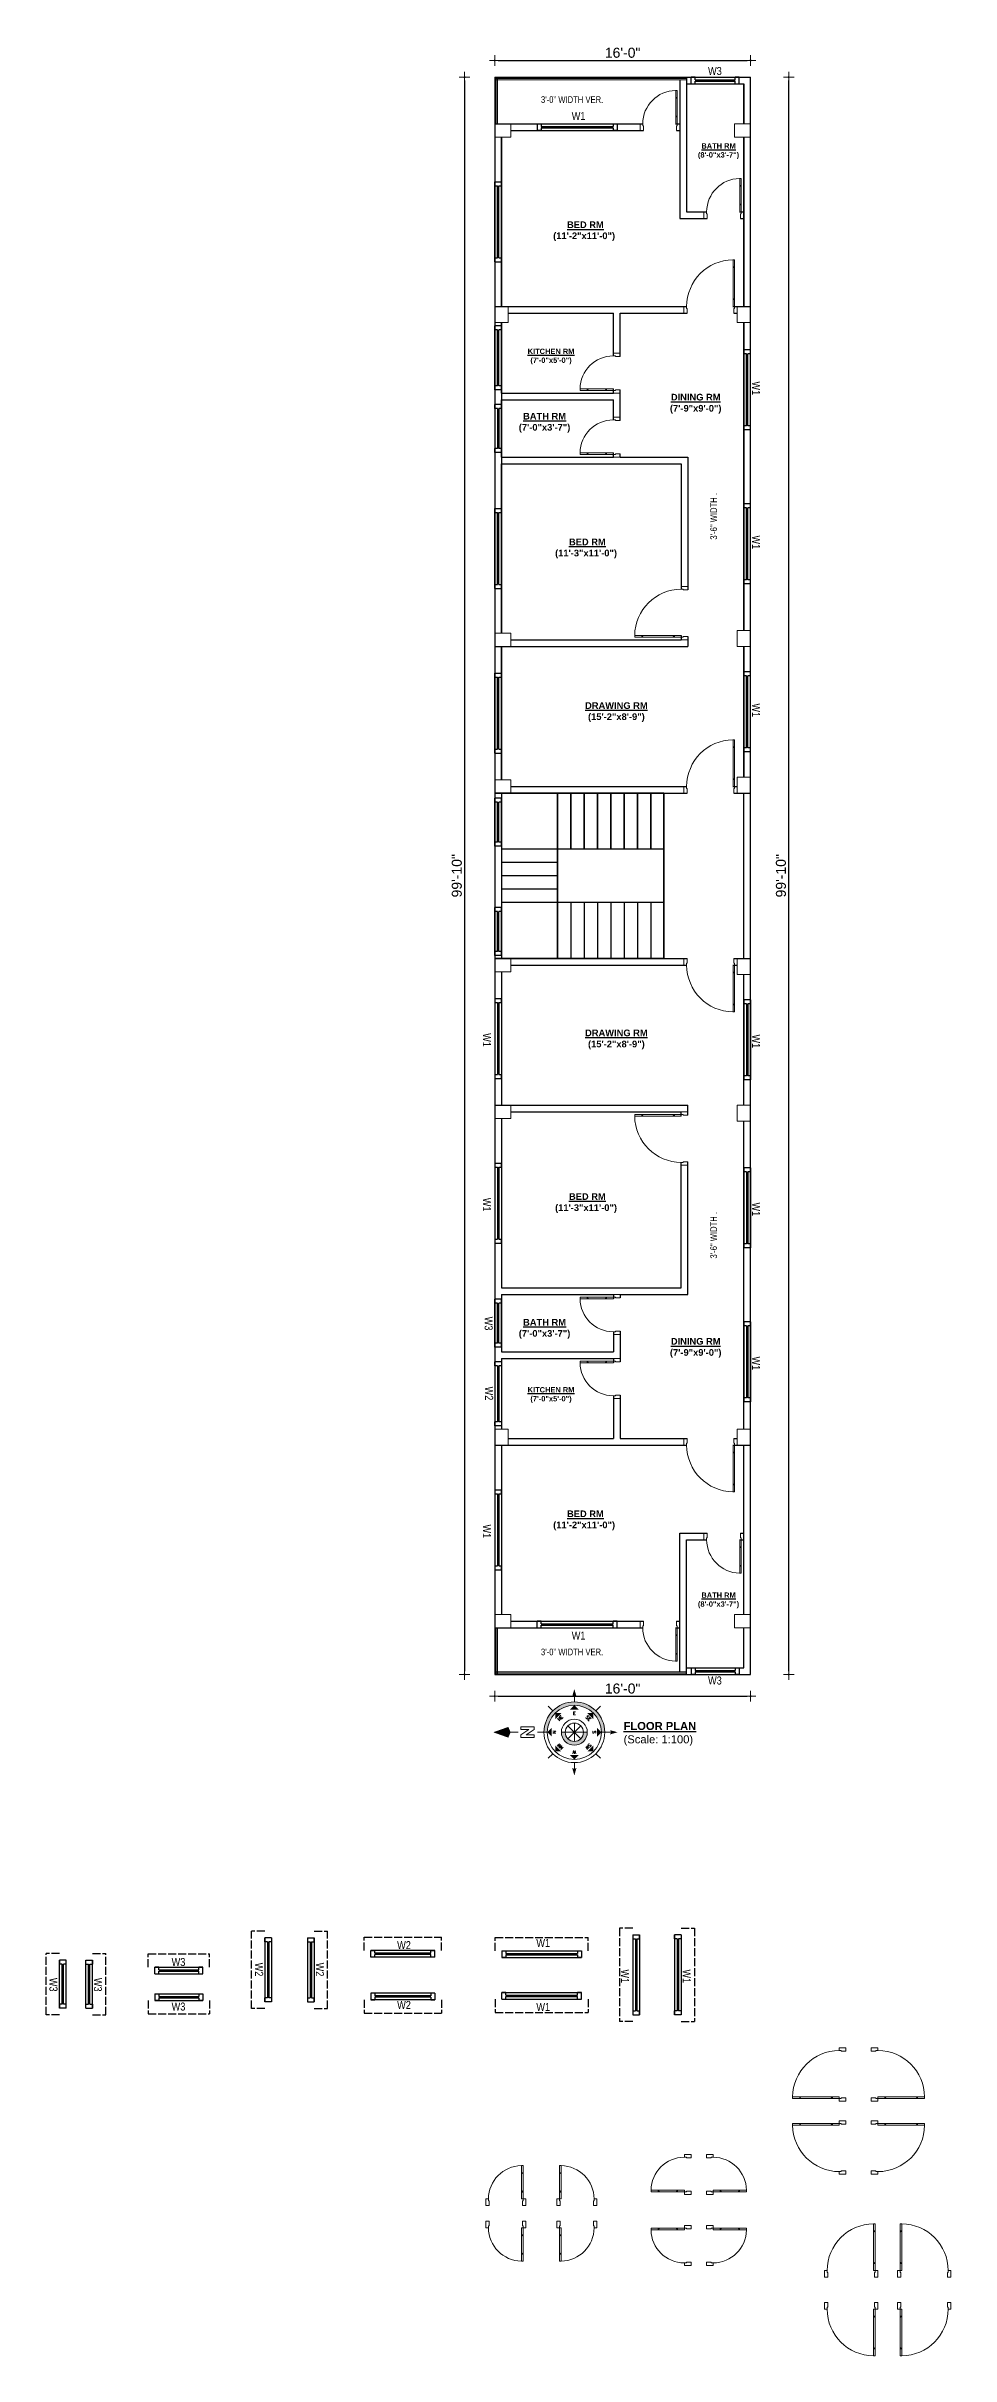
# Model space of a CAD drawing. Header units: inches. Extents: x -4010 to 92088, y -38563 to -1318.
# Drawn here: x 56235 to 56914, y -37501 to -35769 of the extents above; entities that cross this region are included whole.
import ezdxf
from ezdxf.enums import TextEntityAlignment as Align

# ---------------------------------------------------------------- set-up
doc = ezdxf.new("R2010")
doc.units = ezdxf.units.IN
doc.header["$MEASUREMENT"] = 0
doc.header["$PDMODE"] = 99
doc.linetypes.add('ACAD_ISO02W100', pattern=[15, 12, -3])
for name, color, linetype, lineweight in [('1-FOUNDATION DIM', 31, 'Continuous', 5), ('Colour 09', 210, 'Continuous', 9), ('DIM', 7, 'Continuous', 15), ('door', 132, 'Continuous', 15), ('VER', 2, 'Continuous', 20)]:
    doc.layers.add(name, color=color, linetype=linetype, lineweight=lineweight)
for name, color, linetype in [('Brick wall', 3, 'Continuous'), ('Rod', 1, 'Continuous'), ('SUN LIGHT', 8, 'ACAD_ISO02W100'), ('TEX', 7, 'Continuous'), ('wall', 3, 'Continuous'), ('WINDOOR', 7, 'Continuous')]:
    doc.layers.add(name, color=color, linetype=linetype)
doc.styles.add('ARIAL', font='arial.ttf')
doc.styles.add('ROMANS', font='romans')
doc.styles.get("Standard").update_dxf_attribs({"font": 'ARIALN.TTF'})
doc.dimstyles.new('3-8', dxfattribs={"dimscale": 1.25, "dimtxt": 6, "dimasz": 2, "dimexe": 0.18, "dimexo": 6, "dimgap": 0, "dimtad": 0, "dimdec": 0, "dimzin": 3, "dimdsep": 46, "dimlunit": 3, "dimtxsty": 'ARIAL', "dimblk": 'DD', "dimcen": 1, "dimse1": 1, "dimse2": 1, "dimclrd": 256, "dimclrt": 256, "dimadec": 0, "dimazin": 0, "dimtfac": 0.5, "dimtdec": 0, "dimtmove": 2, "dimatfit": 0, "dimfxl": 0.18, "dimtvp": 0.75, "dimfrac": 1, "dimtolj": 1, "dimtzin": 0, "dimarcsym": 0})

# ---------------------------------------------------------------- blocks, each defined once
blk = doc.blocks.new('A$C300834E3')
at = {"layer": 'Colour 09'}
for p, q in [((0, 10), (12, 10)), ((0, 0), (0, 10)), ((12, 10), (12, 0)), ((12, 0), (0, 0))]:
    blk.add_line(p, q, dxfattribs=at)
blk = doc.blocks.new('W-1')
at = {"layer": 'WINDOOR'}
for p, q in [((-60, 0), (-60, -5)), ((-60, 0), (-57, 0)), ((-60, 0), (0, 0)), ((-57, 0), (-57, -2)), ((-3, 0), (-3, -2)), ((0, 0), (0, -5)), ((-57, -5), (-60, -5)), ((-60, -5), (0, -5)), ((-57, -2), (-3, -2)), ((-57, -3), (-57, -5)), ((-57, -3), (-3, -3)), ((-56, -2), (-56, -3)), ((-4, -2), (-4, -3)), ((-3, -3), (-3, -5)), ((0, -5), (-3, -5))]:
    blk.add_line(p, q, dxfattribs=at)
blk = doc.blocks.new("Windoo 4'")
at = {"layer": 'WINDOOR'}
for p, q in [((24, 5), (-24, 5)), ((-24, 5), (-24, 0)), ((24, 0), (-24, 0)), ((-24, 0), (-21, 0)), ((-21, 5), (-21, 3)), ((21, 3), (-21, 3)), ((21, 2), (-21, 2)), ((-21, 2), (-21, 0)), ((-20, 3), (-20, 2)), ((20, 3), (20, 2)), ((24, 5), (21, 5)), ((21, 5), (21, 3)), ((21, 2), (21, 0)), ((21, 0), (24, 0)), ((24, 5), (24, 0))]:
    blk.add_line(p, q, dxfattribs=at)
blk = doc.blocks.new('W-3FT')
at = {"layer": 'WINDOOR'}
for p, q in [((-36, 0), (-36, -5)), ((-36, 0), (-33, 0)), ((-36, 0), (0, 0)), ((-33, 0), (-33, -2)), ((-3, 0), (-3, -2)), ((0, 0), (0, -5)), ((-33, -5), (-36, -5)), ((-36, -5), (0, -5)), ((-33, -2), (-3, -2)), ((-33, -3), (-33, -5)), ((-33, -3), (-3, -3)), ((-32, -2), (-32, -3)), ((-4, -2), (-4, -3)), ((-3, -3), (-3, -5)), ((0, -5), (-3, -5))]:
    blk.add_line(p, q, dxfattribs=at)
blk = doc.blocks.new('D40')
at = {"layer": 'door'}
for p, q in [((2, 5), (2, 40)), ((3.2, 40), (2, 40)), ((2.4, 34), (2.4, 34.7)), ((2.9, 34.7), (2.4, 34.7)), ((2.9, 34), (2.9, 34.7)), ((3.2, 5), (3.2, 40)), ((2.4, 34), (2, 34)), ((3.2, 34), (2.9, 34)), ((0, 0), (0, 5)), ((0, 5), (2, 5)), ((2.5, 0), (0, 0)), ((2, 11), (2.4, 11)), ((2, 5), (2, 3.5)), ((2, 5), (3.2, 5)), ((2, 3.5), (2.5, 3.5)), ((2.4, 10.2), (2.4, 11)), ((2.4, 10.2), (2.9, 10.2)), ((2.5, 3.5), (2.5, 0)), ((2.9, 10.2), (2.9, 11)), ((2.9, 11), (3.2, 11)), ((38, 3.5), (37.5, 3.5)), ((37.5, 3.5), (37.5, 0)), ((37.5, 0), (40, 0)), ((40, 5), (38, 5)), ((38, 5), (38, 3.5)), ((40, 0), (40, 5))]:
    blk.add_line(p, q, dxfattribs=at)
blk.add_arc((2.9, 4.9), 35.1, 0.2318, 89.393, dxfattribs=at)
blk = doc.blocks.new('D30')
at = {"layer": 'door'}
for p, q in [((2, 5), (2, 30)), ((3.2, 30), (2, 30)), ((2.4, 24), (2, 24)), ((2.4, 24), (2.4, 24.7)), ((2.9, 24.7), (2.4, 24.7)), ((2.9, 24), (2.9, 24.7)), ((3.2, 24), (2.9, 24)), ((3.2, 5), (3.2, 30)), ((0, 0), (0, 5)), ((0, 5), (2, 5)), ((2.5, 0), (0, 0)), ((2, 11), (2.4, 11)), ((2, 5), (2, 3.5)), ((2, 5), (3.2, 5)), ((2, 3.5), (2.5, 3.5)), ((2.4, 10.2), (2.4, 11)), ((2.4, 10.2), (2.9, 10.2)), ((2.5, 3.5), (2.5, 0)), ((2.9, 10.2), (2.9, 11)), ((2.9, 11), (3.2, 11)), ((28, 3.5), (27.5, 3.5)), ((27.5, 3.5), (27.5, 0)), ((27.5, 0), (30, 0)), ((30, 5), (28, 5)), ((28, 5), (28, 3.5)), ((30, 0), (30, 5))]:
    blk.add_line(p, q, dxfattribs=at)
blk.add_arc((2.9, 4.9), 25.1, 0.3204, 89.1727, dxfattribs=at)
blk = doc.blocks.new('DD')
for p, q in [((-1.6, 0), (1.6, 0)), ((0, 1.6), (0, -1.6))]:
    blk.add_line(p, q)
at = {"const_width": 0.3}
blk.add_lwpolyline([(-0.15, 0, 1), (0.15, 0, 1)], format="xyb", close=True, dxfattribs=at)
blk = doc.blocks.new('*D1208')
at = {"layer": 'Defpoints', "color": 0}
for p in [(56763.7, -35779.7), (56571.7, -35792.3), (56763.7, -35792.3)]:
    blk.add_point(p, dxfattribs=at)
at = {"layer": 'VER', "lineweight": -2}
blk.add_line((56574.2, -35779.7), (56761.2, -35779.7), dxfattribs=at)
at = {"layer": 'VER', "lineweight": -2, "xscale": 2.5, "yscale": 2.5, "zscale": 2.5, "rotation": 180}
blk.add_blockref('DD', (56571.7, -35779.7), dxfattribs=at)
at = {"layer": 'VER', "lineweight": -2, "xscale": 2.5, "yscale": 2.5, "zscale": 2.5}
blk.add_blockref('DD', (56763.7, -35779.7), dxfattribs=at)
at = {"layer": 'VER', "insert": (56667.7, -35774), "char_height": 7.5, "attachment_point": 5, "style": 'ARIAL'}
blk.add_mtext('\\A1;16\'-0"', dxfattribs=at)
blk = doc.blocks.new('*D1209')
at = {"layer": 'Defpoints', "color": 0}
for p in [(56571.7, -35792.3), (56549.1, -36990.2), (56571.7, -36990.2)]:
    blk.add_point(p, dxfattribs=at)
at = {"layer": 'VER', "lineweight": -2}
blk.add_line((56549.1, -35794.8), (56549.1, -36987.7), dxfattribs=at)
at = {"layer": 'VER', "lineweight": -2, "xscale": 2.5, "yscale": 2.5, "zscale": 2.5}
for p, rotation in [((56549.1, -35792.3), 90), ((56549.1, -36990.2), 270)]:
    blk.add_blockref('DD', p, dxfattribs=dict(at, rotation=rotation))
at = {"layer": 'VER', "insert": (56543.3, -36391.2), "char_height": 7.5, "attachment_point": 5, "rotation": 90, "style": 'ARIAL'}
blk.add_mtext('\\A1;99\'-10"', dxfattribs=at)
blk = doc.blocks.new('*D1210')
at = {"layer": 'Defpoints', "color": 0}
for p in [(56571.7, -36990.2), (56763.7, -36990.2), (56763.7, -37006.5)]:
    blk.add_point(p, dxfattribs=at)
at = {"layer": 'VER', "lineweight": -2}
blk.add_line((56574.2, -37006.5), (56761.2, -37006.5), dxfattribs=at)
at = {"layer": 'VER', "lineweight": -2, "xscale": 2.5, "yscale": 2.5, "zscale": 2.5, "rotation": 180}
blk.add_blockref('DD', (56571.7, -37006.5), dxfattribs=at)
at = {"layer": 'VER', "lineweight": -2, "xscale": 2.5, "yscale": 2.5, "zscale": 2.5}
blk.add_blockref('DD', (56763.7, -37006.5), dxfattribs=at)
at = {"layer": 'VER', "insert": (56667.7, -37000.8), "char_height": 7.5, "attachment_point": 5, "style": 'ARIAL'}
blk.add_mtext('\\A1;16\'-0"', dxfattribs=at)
blk = doc.blocks.new('*D1211')
at = {"layer": 'Defpoints', "color": 0}
for p in [(56763.7, -35792.3), (56792.3, -35792.3), (56762.2, -36990.2)]:
    blk.add_point(p, dxfattribs=at)
at = {"layer": 'VER', "lineweight": -2}
blk.add_line((56792.3, -36987.7), (56792.3, -35794.8), dxfattribs=at)
at = {"layer": 'VER', "lineweight": -2, "xscale": 2.5, "yscale": 2.5, "zscale": 2.5}
for p, rotation in [((56792.3, -35792.3), 90), ((56792.3, -36990.2), 270)]:
    blk.add_blockref('DD', p, dxfattribs=dict(at, rotation=rotation))
at = {"layer": 'VER', "insert": (56786.5, -36391.2), "char_height": 7.5, "attachment_point": 5, "rotation": 90, "style": 'ARIAL'}
blk.add_mtext('\\A1;99\'-10"', dxfattribs=at)
blk = doc.blocks.new('Anno_North_J_Metric')
at = {"linetype": 'ByBlock', "lineweight": -2}
h = blk.add_hatch(color=0, dxfattribs=at)
h.paths.add_polyline_path([(-4.17, 0), (-4.68, 0, 1), (4.68, 0), (4.17, 0, -1)])
h.paths.add_polyline_path([(1.41, 0), (2, 0, 1), (-2, 0), (-1.41, 0, -1)])
at = {"color": 0, "linetype": 'ByBlock', "lineweight": -2}
for p, q in [((-3.31, 3.31), (-4.01, 4.01)), ((0, 4.68), (0, 5.67)), ((3.31, 3.31), (4.01, 4.01)), ((-4.68, 0), (-5.67, 0)), ((-4.68, 0), (-4.17, 0)), ((-1.41, 0), (-2, 0)), ((-1.41, 0), (1.41, 0)), ((1.41, 0), (-1.41, 0)), ((-1, 1), (1, -1)), ((-1, -1), (1, 1)), ((1, -1), (-1, 1)), ((1, 1), (-1, -1)), ((0, 1.41), (0, -1.41)), ((0, -1.41), (0, 1.41)), ((1.41, 0), (2, 0)), ((4.68, 0), (4.17, 0)), ((4.68, 0), (5.67, 0)), ((6.17, 0.4), (6.17, 0.82)), ((6.17, 0.82), (8.27, 0.82)), ((7.43, 0.4), (6.17, 0.4)), ((6.17, -0.44), (7.43, 0.4)), ((8.27, 0.4), (7.01, -0.44)), ((8.27, 0.82), (8.27, 0.4)), ((8.67, 0), (9.83, 0)), ((-3.31, -3.31), (-4.01, -4.01)), ((3.31, -3.31), (4.01, -4.01)), ((6.17, -0.86), (6.17, -0.44)), ((8.27, -0.86), (6.17, -0.86)), ((7.01, -0.44), (8.27, -0.44)), ((8.27, -0.44), (8.27, -0.86)), ((0, -4.68), (0, -5.67))]:
    blk.add_line(p, q, dxfattribs=at)
for radius in [4.68, 4.17, 2, 1.41]:
    blk.add_circle((0, 0), radius, dxfattribs=at)
for points in [[(0, 4.17), (0.67, 3.5), (-0.67, 3.5)], [(-0.33, 5.5), (0, 5.67), (0, 6.67)], [(0, 6.67), (0.33, 5.5), (0, 5.67)], [(-6.67, 0), (-5.5, 0.33), (-5.67, 0)], [(-5.5, -0.33), (-5.67, 0), (-6.67, 0)], [(-4.17, 0), (-3.5, 0.67), (-3.5, -0.67)], [(-2.95, 2.95), (-2, 2.95), (-2.95, 2)], [(2.95, 2.95), (2.95, 2), (2, 2.95)], [(4.17, 0), (3.5, -0.67), (3.5, 0.67)], [(12.5, 0), (10.17, 0.83), (9.83, 0)], [(9.83, 0), (10.17, -0.83), (12.5, 0)], [(-2.95, -2.95), (-2.95, -2), (-2, -2.95)], [(0, -4.17), (-0.67, -3.5), (0.67, -3.5)], [(2.95, -2.95), (2, -2.95), (2.95, -2)], [(0, -6.67), (-0.33, -5.5), (0, -5.67)], [(0.33, -5.5), (0, -5.67), (0, -6.67)]]:
    blk.add_solid(points, dxfattribs=at)
at = {"color": 0, "linetype": 'ByBlock', "lineweight": -2, "style": 'ROMANS'}
for s, rotation, p in [('S', 270, (-3.33, 0)), ('SW', 45, (-2, 2)), ('NW', 315, (2, 2)), ('N', 270, (2.83, 0)), ('SE', 135, (-2, -2)), ('E', 180, (0, -2.67)), ('NE', 225, (2, -2))]:
    blk.add_text(s, height=0.5, rotation=rotation, dxfattribs=at).set_placement(p, align=Align.CENTER)
blk.add_text('W', height=0.5, dxfattribs=at).set_placement((0, 2.83), align=Align.CENTER)

msp = doc.modelspace()

# ---------------------------------------------------------------- linework, layer by layer
at = {"layer": 'Rod'}
for p, q in [((56618.745, -36329.235), (56618.745, -36453.235)), ((56618.745, -36453.235), (56618.745, -36329.235)), ((56628.745, -36329.235), (56628.745, -36371.235)), ((56628.745, -36371.235), (56628.745, -36329.235)), ((56638.745, -36329.235), (56638.745, -36371.235)), ((56638.745, -36371.235), (56638.745, -36329.235)), ((56648.745, -36329.235), (56648.745, -36371.235)), ((56648.745, -36371.235), (56648.745, -36329.235)), ((56658.745, -36329.235), (56658.745, -36371.235)), ((56658.745, -36371.235), (56658.745, -36329.235)), ((56668.745, -36329.235), (56668.745, -36371.235)), ((56668.745, -36371.235), (56668.745, -36329.235)), ((56678.745, -36329.235), (56678.745, -36371.235)), ((56678.745, -36371.235), (56678.745, -36329.235)), ((56688.745, -36329.235), (56688.745, -36371.235)), ((56688.745, -36371.235), (56688.745, -36329.235)), ((56698.745, -36329.235), (56698.745, -36453.235)), ((56698.745, -36453.235), (56698.745, -36329.235)), ((56698.745, -36371.235), (56576.745, -36371.235)), ((56618.745, -36381.235), (56576.745, -36381.235)), ((56618.745, -36391.235), (56576.745, -36391.235)), ((56618.745, -36401.235), (56576.745, -36401.235)), ((56698.745, -36411.235), (56576.745, -36411.235)), ((56628.745, -36411.235), (56628.745, -36453.235)), ((56638.745, -36411.235), (56638.745, -36453.235)), ((56648.745, -36411.235), (56648.745, -36453.235)), ((56658.745, -36411.235), (56658.745, -36453.235)), ((56668.745, -36411.235), (56668.745, -36453.235)), ((56678.745, -36411.235), (56678.745, -36453.235)), ((56688.745, -36411.235), (56688.745, -36453.235))]:
    msp.add_line(p, q, dxfattribs=at)
at = {"layer": 'SUN LIGHT', "linetype": 'ACAD_ISO02W100', "ltscale": 0.5}
for p, q in [((56389.205, -37240.74), (56389.205, -37182.74)), ((56399.205, -37182.74), (56389.205, -37182.74)), ((56436.232, -37182.74), (56446.232, -37182.74)), ((56446.232, -37240.74), (56446.232, -37182.74)), ((56473.859, -37197.182), (56473.859, -37187.182)), ((56473.859, -37187.182), (56531.859, -37187.182)), ((56531.859, -37197.182), (56531.859, -37187.182)), ((56571.956, -37197.481), (56571.956, -37187.481)), ((56571.956, -37187.481), (56641.956, -37187.481)), ((56641.956, -37197.481), (56641.956, -37187.481)), ((56675.412, -37180.395), (56665.412, -37180.395)), ((56665.412, -37180.395), (56665.412, -37250.395)), ((56711.706, -37180.395), (56721.706, -37180.395)), ((56721.706, -37180.395), (56721.706, -37250.395)), ((56245.173, -37199.564), (56235.173, -37199.564)), ((56235.173, -37245.564), (56235.173, -37199.564)), ((56270.054, -37199.564), (56280.054, -37199.564)), ((56280.054, -37245.564), (56280.054, -37199.564)), ((56311.753, -37209.847), (56311.753, -37199.847)), ((56311.753, -37199.847), (56357.753, -37199.847)), ((56357.753, -37209.847), (56357.753, -37199.847)), ((56311.753, -37234.728), (56311.753, -37244.728)), ((56357.753, -37234.728), (56357.753, -37244.728)), ((56399.205, -37240.74), (56389.205, -37240.74)), ((56436.232, -37240.74), (56446.232, -37240.74)), ((56473.859, -37234.209), (56473.859, -37244.209)), ((56531.859, -37234.209), (56531.859, -37244.209)), ((56571.956, -37233.774), (56571.956, -37243.774)), ((56641.956, -37233.774), (56641.956, -37243.774)), ((56245.173, -37245.564), (56235.173, -37245.564)), ((56270.054, -37245.564), (56280.054, -37245.564)), ((56311.753, -37244.728), (56357.753, -37244.728)), ((56473.859, -37244.209), (56531.859, -37244.209)), ((56571.956, -37243.774), (56641.956, -37243.774)), ((56675.412, -37250.395), (56665.412, -37250.395)), ((56711.706, -37250.395), (56721.706, -37250.395))]:
    msp.add_line(p, q, dxfattribs=at)
at = {"layer": 'VER'}
for p, q in [((56571.745, -35827.264), (56571.745, -35792.264)), ((56571.745, -35792.264), (56715.745, -35792.264)), ((56571.745, -35827.264), (56571.745, -35792.264)), ((56571.745, -35793.264), (56715.745, -35793.264)), ((56571.745, -35794.264), (56715.745, -35794.264)), ((56572.745, -35827.264), (56572.745, -35792.264)), ((56573.745, -35827.264), (56573.745, -35792.264)), ((56571.745, -36955.207), (56571.745, -36990.207)), ((56572.745, -36955.207), (56572.745, -36990.207)), ((56573.745, -36955.207), (56573.745, -36990.207)), ((56571.745, -36988.207), (56715.745, -36988.207)), ((56571.745, -36989.207), (56715.745, -36989.207)), ((56571.745, -36990.207), (56715.745, -36990.207))]:
    msp.add_line(p, q, dxfattribs=at)
at = {"layer": 'wall'}
for p, q in [((56571.745, -35792.264), (56571.745, -36990.207)), ((56571.745, -35792.264), (56763.745, -35792.264)), ((56571.745, -35792.264), (56763.745, -35792.264)), ((56710.745, -35794.264), (56710.745, -35898.264)), ((56715.745, -35792.264), (56715.745, -35893.264)), ((56715.745, -35797.264), (56758.745, -35797.264)), ((56758.745, -35797.264), (56758.745, -35827.264)), ((56758.745, -35827.264), (56758.745, -35797.264)), ((56763.745, -36990.207), (56763.745, -35792.264)), ((56571.745, -35827.264), (56682.745, -35827.264)), ((56576.745, -35964.264), (56576.745, -35837.264)), ((56576.745, -35837.264), (56576.745, -35964.264)), ((56583.745, -35832.264), (56683.245, -35832.264)), ((56707.495, -35827.264), (56710.745, -35827.264)), ((56707.495, -35827.264), (56710.745, -35827.264)), ((56708.245, -35832.264), (56710.745, -35832.264)), ((56758.745, -35837.264), (56758.745, -35964.264)), ((56758.745, -35964.264), (56758.745, -35837.264)), ((56710.745, -35898.264), (56731.245, -35898.264)), ((56715.745, -35893.264), (56730.745, -35893.264)), ((56755.495, -35893.264), (56758.745, -35893.264)), ((56756.245, -35898.264), (56758.745, -35898.264)), ((56571.745, -35964.264), (56715.745, -35964.264)), ((56576.745, -36029.264), (56576.745, -35976.264)), ((56576.745, -35976.264), (56576.745, -36209.264)), ((56581.745, -35969.264), (56660.745, -35969.264)), ((56660.745, -36001.264), (56660.745, -35969.264)), ((56665.745, -36001.764), (56665.745, -35969.264)), ((56665.745, -35969.264), (56716.245, -35969.264)), ((56750.495, -35964.264), (56763.745, -35964.264)), ((56751.245, -35969.264), (56753.745, -35969.264)), ((56758.745, -35976.264), (56758.745, -36077.264)), ((56758.745, -36207.264), (56758.745, -35976.264)), ((56660.745, -36029.264), (56660.745, -36026.014)), ((56665.745, -36049.764), (56665.745, -36026.764)), ((56576.745, -36029.264), (56660.745, -36029.264)), ((56576.745, -36077.264), (56576.745, -36034.264)), ((56576.745, -36034.264), (56660.745, -36034.264)), ((56660.745, -36049.264), (56660.745, -36034.264)), ((56576.745, -36077.264), (56660.745, -36077.264)), ((56660.745, -36077.264), (56660.745, -36074.014)), ((56665.745, -36077.264), (56665.745, -36074.764)), ((56665.745, -36077.264), (56716.745, -36077.264)), ((56716.745, -36077.264), (56716.745, -36176.764)), ((56758.745, -36077.264), (56758.745, -36207.264)), ((56576.745, -36209.264), (56576.745, -36082.264)), ((56576.745, -36082.264), (56711.745, -36082.264)), ((56711.745, -36082.264), (56711.745, -36176.264)), ((56571.745, -36219.264), (56716.745, -36219.264)), ((56576.745, -36319.235), (56576.745, -36219.264)), ((56576.745, -36219.264), (56576.745, -36319.235)), ((56583.745, -36214.264), (56711.745, -36214.264)), ((56711.745, -36211.014), (56711.745, -36214.264)), ((56716.745, -36211.764), (56716.745, -36219.264)), ((56758.745, -36317.235), (56758.745, -36219.264)), ((56758.745, -36219.264), (56758.745, -36317.235)), ((56698.745, -36329.235), (56571.745, -36329.235)), ((56571.745, -36329.235), (56716.245, -36329.235)), ((56618.745, -36329.235), (56576.745, -36329.235)), ((56576.745, -36329.235), (56716.245, -36329.235)), ((56576.745, -36329.235), (56576.745, -36453.235)), ((56583.745, -36324.235), (56715.745, -36324.235)), ((56583.745, -36324.235), (56715.745, -36324.235)), ((56750.495, -36324.235), (56753.745, -36324.235)), ((56750.495, -36324.235), (56753.745, -36324.235)), ((56751.245, -36329.235), (56763.745, -36329.235)), ((56751.245, -36329.235), (56758.745, -36329.235)), ((56758.745, -36453.235), (56758.745, -36329.235)), ((56698.745, -36453.235), (56571.745, -36453.235)), ((56571.745, -36453.235), (56716.245, -36453.235)), ((56583.745, -36458.235), (56715.745, -36458.235)), ((56750.495, -36458.235), (56753.745, -36458.235)), ((56751.245, -36453.235), (56763.745, -36453.235)), ((56576.745, -36463.235), (56576.745, -36563.207)), ((56758.745, -36563.207), (56758.745, -36465.235)), ((56571.745, -36563.207), (56716.745, -36563.207)), ((56716.745, -36570.707), (56716.745, -36563.207)), ((56576.745, -36573.207), (56576.745, -36700.207)), ((56583.745, -36568.207), (56711.745, -36568.207)), ((56711.745, -36571.457), (56711.745, -36568.207)), ((56758.745, -36705.207), (56758.745, -36575.207)), ((56711.745, -36700.207), (56711.745, -36606.207)), ((56716.745, -36705.207), (56716.745, -36605.707)), ((56576.745, -36700.207), (56711.745, -36700.207)), ((56576.745, -36705.207), (56660.745, -36705.207)), ((56576.745, -36705.207), (56576.745, -36748.207)), ((56660.745, -36705.207), (56660.745, -36708.457)), ((56665.745, -36705.207), (56665.745, -36707.707)), ((56665.745, -36705.207), (56716.745, -36705.207)), ((56758.745, -36806.207), (56758.745, -36705.207)), ((56660.745, -36733.207), (56660.745, -36748.207)), ((56665.745, -36732.707), (56665.745, -36755.707)), ((56576.745, -36748.207), (56660.745, -36748.207)), ((56576.745, -36753.207), (56660.745, -36753.207)), ((56576.745, -36753.207), (56576.745, -36806.207)), ((56660.745, -36753.207), (56660.745, -36756.457)), ((56660.745, -36781.207), (56660.745, -36813.207)), ((56665.745, -36780.707), (56665.745, -36813.207)), ((56571.745, -36818.207), (56715.745, -36818.207)), ((56576.745, -36818.207), (56576.745, -36945.207)), ((56581.745, -36813.207), (56660.745, -36813.207)), ((56665.745, -36813.207), (56716.245, -36813.207)), ((56750.495, -36818.207), (56763.745, -36818.207)), ((56751.245, -36813.207), (56753.745, -36813.207)), ((56758.745, -36945.207), (56758.745, -36818.207)), ((56710.745, -36884.207), (56731.245, -36884.207)), ((56710.745, -36988.207), (56710.745, -36884.207)), ((56715.745, -36889.207), (56730.745, -36889.207)), ((56715.745, -36990.207), (56715.745, -36889.207)), ((56755.495, -36889.207), (56758.745, -36889.207)), ((56756.245, -36884.207), (56758.745, -36884.207)), ((56571.745, -36955.207), (56682.745, -36955.207)), ((56583.745, -36950.207), (56683.245, -36950.207)), ((56707.495, -36955.207), (56710.745, -36955.207)), ((56707.495, -36955.207), (56710.745, -36955.207)), ((56708.245, -36950.207), (56710.745, -36950.207)), ((56758.745, -36985.207), (56758.745, -36955.207)), ((56571.745, -36990.207), (56763.745, -36990.207)), ((56571.745, -36990.207), (56763.745, -36990.207)), ((56715.745, -36985.207), (56758.745, -36985.207))]:
    msp.add_line(p, q, dxfattribs=at)

# ---------------------------------------------------------------- block references
at = {"layer": '1-FOUNDATION DIM', "xscale": -1}
for name, p in [('D30', (56710.745, -35832.264)), ('D30', (56758.745, -35898.264)), ('D40', (56753.745, -35969.264)), ('D40', (56753.745, -36329.235)), ('D30', (56594.984, -37388.581)), ('D40', (56859.154, -37442.215))]:
    msp.add_blockref(name, p, dxfattribs=at)
at = {"layer": '1-FOUNDATION DIM'}
for name, p, rotation in [('D30', (56665.745, -36029.264), 90), ('D30', (56665.745, -36077.264), 90), ('D40', (56716.745, -36214.264), 90), ('D40', (56753.745, -36453.235), 180), ('D40', (56753.745, -36813.207), 180), ('D30', (56758.745, -36884.207), 180), ('D30', (56710.745, -36950.207), 180), ('D40', (56835.259, -37310.257), 90), ('D40', (56854.269, -37325.063), 270), ('D30', (56719.005, -37380.247), 90), ('D30', (56594.984, -37400.185), 180), ('D30', (56730.608, -37403.575), 270), ('D40', (56859.154, -37461.226), 180)]:
    msp.add_blockref(name, p, dxfattribs=dict(at, rotation=rotation))
at = {"layer": '1-FOUNDATION DIM', "xscale": -1}
for name, p, rotation in [('D40', (56716.745, -36568.207), 90), ('D30', (56665.745, -36705.207), 90), ('D30', (56665.745, -36753.207), 90), ('D40', (56854.269, -37310.257), 270), ('D40', (56835.259, -37325.063), 90), ('D30', (56730.608, -37380.247), 270), ('D30', (56618.313, -37400.185), 180), ('D30', (56719.005, -37403.575), 90), ('D40', (56873.96, -37461.226), 180)]:
    msp.add_blockref(name, p, dxfattribs=dict(at, rotation=rotation))
at = {"layer": '1-FOUNDATION DIM'}
for name, p in [('D30', (56618.313, -37388.581)), ('D40', (56873.96, -37442.215))]:
    msp.add_blockref(name, p, dxfattribs=at)
at = {"layer": 'Brick wall', "xscale": -1}
for name, p, rotation in [('W-3FT', (56755.245, -35797.264), 180), ('W-3FT', (56576.745, -36333.059), 270), ('W-3FT', (56576.745, -36414.885), 270), ('W-3FT', (56576.745, -36708.707), 270), ("Windoo 4'", (56571.745, -36779.707), 270), ("Windoo 4'", (56399.205, -37211.74), 270), ('W-3FT', (56250.173, -37204.564), 270), ("Windoo 4'", (56502.859, -37197.182), 180), ('W-3FT', (56352.753, -37214.847), 180)]:
    msp.add_blockref(name, p, dxfattribs=dict(at, rotation=rotation))
at = {"layer": 'Brick wall'}
for name, p, rotation in [("Windoo 4'", (56571.745, -36002.764), 270), ('W-3FT', (56576.745, -36073.764), 270), ("Windoo 4'", (56436.232, -37211.74), 90), ('W-3FT', (56265.054, -37204.564), 90)]:
    msp.add_blockref(name, p, dxfattribs=dict(at, rotation=rotation))
for name, p in [('W-3FT', (56755.245, -36985.207)), ('W-3FT', (56352.753, -37229.728)), ("Windoo 4'", (56502.859, -37234.209))]:
    msp.add_blockref(name, p, dxfattribs=at)
at = {"layer": 'Colour 09', "xscale": -1}
for p, rotation in [((56571.745, -35827.264), 180), ((56751.745, -35827.264), 180), ((56581.745, -35964.264), 90), ((56763.745, -35964.264), 90), ((56571.745, -36209.264), 180), ((56763.745, -36207.264), 90), ((56571.745, -36319.235), 180), ((56763.745, -36317.235), 90)]:
    msp.add_blockref('A$C300834E3', p, dxfattribs=dict(at, rotation=rotation))
at = {"layer": 'Colour 09'}
for p in [(56571.745, -36463.235), (56571.745, -36573.207), (56571.745, -36955.207), (56751.745, -36955.207)]:
    msp.add_blockref('A$C300834E3', p, dxfattribs=at)
at = {"layer": 'Colour 09', "rotation": 90}
for p in [(56763.745, -36465.235), (56763.745, -36575.207), (56581.745, -36818.207), (56763.745, -36818.207)]:
    msp.add_blockref('A$C300834E3', p, dxfattribs=at)
at = {"layer": 'DIM', "ltscale": 500000, "xscale": 4.868047777723405, "yscale": 4.868047777723405, "zscale": 4.868047795855299, "rotation": 180}
msp.add_blockref('Anno_North_J_Metric', (56631.47, -37033.569), dxfattribs=at)
at = {"layer": 'WINDOOR', "ltscale": 10}
for p in [(56663.495, -35827.264), (56636.956, -37197.481)]:
    msp.add_blockref('W-1', p, dxfattribs=at)
for p, rotation in [((56571.745, -35870.764), 90), ((56571.745, -36115.764), 90), ((56571.745, -36239.249), 90), ((56763.745, -36544.221), 270), ((56763.745, -36670.207), 270), ((56763.745, -36785.707), 270), ((56711.706, -37245.395), 270)]:
    msp.add_blockref('W-1', p, dxfattribs=dict(at, rotation=rotation))
at = {"layer": 'WINDOOR', "ltscale": 10, "xscale": -1}
for p, rotation in [((56763.745, -35996.764), 270), ((56763.745, -36112.264), 270), ((56763.745, -36238.249), 270), ((56571.745, -36543.221), 90), ((56571.745, -36666.707), 90), ((56571.745, -36911.707), 90), ((56663.495, -36955.207), 180), ((56675.412, -37245.395), 90), ((56636.956, -37233.774), 180)]:
    msp.add_blockref('W-1', p, dxfattribs=dict(at, rotation=rotation))

# ---------------------------------------------------------------- texts
at = {"layer": 'TEX', "linetype": 'ByBlock'}
for s, insert, char_height, width, attachment_point in [('W3', (56731.788, -35790.736), 6, 18.77154, 7), ('3\'-0" WIDTH VER.', (56629.802, -35806.586), 5, 75.17356, 2), ('{\\fArial Narrow|b0|i0|c0|p34;W1}', (56629.505, -35818.412), 6, 18.77154, 1), ('{\\fArial Narrow|b0|i0|c0|p34;W1}', (56629.505, -36964.058), 6, 18.77154, 7), ('3\'-0" WIDTH VER.', (56629.802, -36975.885), 5, 75.17356, 8), ('W3', (56731.788, -36991.735), 6, 18.77154, 1), ('{\\fArial Narrow|b0|i0|c0|p34;W1}', (56602.967, -37188.63), 6, 18.77154, 1), ('W3', (56329.296, -37202.847), 6, 18.77154, 1), ('W2', (56498.514, -37190.208), 6, 18.77154, 1), ('W3', (56329.296, -37236.255), 6, 18.77154, 1), ('W2', (56498.514, -37235.106), 6, 18.77154, 1), ('{\\fArial Narrow|b0|i0|c0|p34;W1}', (56602.967, -37242.626), 6, 18.77154, 7)]:
    msp.add_mtext(s, dxfattribs=dict(at, insert=insert, char_height=char_height, width=width, attachment_point=attachment_point))
at = {"layer": 'TEX'}
for s, insert, char_height, width, attachment_point in [('{\\fArial|b1|i0|c0|p34;\\LBATH RM\\P\\l(8\'-0"x3\'-7")}', (56739.66, -35847.8), 4, 98.57538, 5), ('{\\fArial|b1|i0|c0|p34;\\L BED RM \\P\\l(11\'-2"x11\'-0")}', (56638.793, -35907.839), 5, 98.57538, 5), ('{\\fArial|b1|i0|c0|p34;\\LKITCHEN RM\\P\\l(7\'-0"x5\'-0")}', (56613.981, -36001.822), 4, 86.60934, 5), ('{\\fArial|b1|i0|c0|p34;\\LBATH RM\\P\\l(7\'-0"x3\'-7")}', (56609.114, -36051.457), 5, 98.57538, 5), ('{\\fArial|b1|i0|c0|p34;\\LDINING RM \\P\\l(7\'-9"x9\'-0")}', (56722.532, -36037.173), 5, 98.57538, 5), ('{\\fArial|b1|i0|c0|p34;\\L BED RM \\P\\l(11\'-3"x11\'-0")}', (56640.254, -36145.766), 5, 98.57538, 5), ('{\\fArial|b1|i0|c0|p34;\\LDRAWING RM \\P\\l(15\'-2"x8\'-9")}', (56663.018, -36268.498), 5, 98.57538, 5), ('{\\fArial|b1|i0|c0|p34;\\LDRAWING RM \\P\\l(15\'-2"x8\'-9")}', (56663.018, -36513.973), 5, 98.57538, 5), ('{\\fArial|b1|i0|c0|p34;\\L BED RM \\P\\l(11\'-3"x11\'-0")}', (56640.254, -36636.705), 5, 98.57538, 5), ('{\\fArial|b1|i0|c0|p34;\\LBATH RM\\P\\l(7\'-0"x3\'-7")}', (56609.114, -36731.014), 5, 98.57538, 5), ('{\\fArial|b1|i0|c0|p34;\\LDINING RM \\P\\l(7\'-9"x9\'-0")}', (56722.532, -36745.297), 5, 98.57538, 5), ('{\\fArial|b1|i0|c0|p34;\\LKITCHEN RM\\P\\l(7\'-0"x5\'-0")}', (56613.981, -36780.649), 4, 86.60934, 5), ('{\\fArial|b1|i0|c0|p34;\\L BED RM \\P\\l(11\'-2"x11\'-0")}', (56638.793, -36874.631), 5, 98.57538, 5), ('{\\fArial|b1|i0|c0|p34;\\LBATH RM\\P\\l(8\'-0"x3\'-7")}', (56739.66, -36934.671), 4, 98.57538, 5), ('{\\fArial Rounded MT Bold|b0|i0|c0|p34;\\LFLOOR PLAN\\P\\fArial|b0|i0|c0|p34;\\l(Scale: 1:100)}', (56668.421, -37025.843), 6, 271.47295, 1)]:
    msp.add_mtext(s, dxfattribs=dict(at, insert=insert, char_height=char_height, width=width, attachment_point=attachment_point))
at = {"layer": 'TEX', "linetype": 'ByBlock'}
for s, insert, char_height, width, attachment_point, rotation in [('{\\fArial Narrow|b0|i0|c0|p34;W1}', (56764.893, -36030.753), 6, 18.77154, 9, 270), ('3\'-6" WIDTH .', (56738.541, -36121.64), 5, 75.17356, 8, 90), ('{\\fArial Narrow|b0|i0|c0|p34;W1}', (56764.893, -36146.253), 6, 18.77154, 9, 270), ('{\\fArial Narrow|b0|i0|c0|p34;W1}', (56764.893, -36272.239), 6, 18.77154, 9, 270), ('{\\fArial Narrow|b0|i0|c0|p34;W1}', (56562.893, -36509.232), 6, 18.77154, 7, 270), ('{\\fArial Narrow|b0|i0|c0|p34;W1}', (56764.893, -36510.232), 6, 18.77154, 7, 270), ('{\\fArial Narrow|b0|i0|c0|p34;W1}', (56562.893, -36632.718), 6, 18.77154, 7, 270), ('3\'-6" WIDTH .', (56738.541, -36660.831), 5, 75.17356, 8, 90), ('{\\fArial Narrow|b0|i0|c0|p34;W1}', (56764.893, -36636.218), 6, 18.77154, 7, 270), ('W3', (56570.217, -36732.163), 6, 18.77154, 3, 270), ('{\\fArial Narrow|b0|i0|c0|p34;W1}', (56764.893, -36751.718), 6, 18.77154, 7, 270), ('W2', (56564.499, -36774.312), 6, 18.77154, 7, 270), ('{\\fArial Narrow|b0|i0|c0|p34;W1}', (56562.893, -36877.718), 6, 18.77154, 7, 270), ('W2', (56391.96, -37206.345), 6, 18.77154, 7, 270), ('W2', (56437.595, -37206.345), 6, 18.77154, 7, 270), ('W3', (56243.646, -37228.021), 6, 18.77154, 3, 270), ('W3', (56277.054, -37228.021), 6, 18.77154, 3, 270), ('{\\fArial Narrow|b0|i0|c0|p34;W1}', (56666.561, -37211.406), 6, 18.77154, 7, 270), ('{\\fArial Narrow|b0|i0|c0|p34;W1}', (56712.855, -37211.406), 6, 18.77154, 7, 270)]:
    msp.add_mtext(s, dxfattribs=dict(at, insert=insert, char_height=char_height, width=width, attachment_point=attachment_point, rotation=rotation))

# ---------------------------------------------------------------- dimensions: what is measured, and where the dimension line sits
at = {"layer": 'VER'}
for base, p1, p2, picture, middle in [((56763.745, -35779.706), (56571.745, -35792.264), (56763.745, -35792.264), '*D1208', (56667.745, -35773.962)), ((56763.745, -37006.548), (56571.745, -36990.207), (56763.745, -36990.207), '*D1210', (56667.745, -37000.804))]:
    dim = msp.add_linear_dim(base=base, p1=p1, p2=p2, dimstyle='3-8', dxfattribs=at)
    dim.commit()
    dim.dimension.update_dxf_attribs({"geometry": picture, "text_midpoint": middle})
for base, p1, p2, picture, middle in [((56549.073, -36990.207), (56571.745, -35792.264), (56571.745, -36990.207), '*D1209', (56543.329, -36391.235)), ((56792.281, -35792.264), (56762.213, -36990.207), (56763.745, -35792.264), '*D1211', (56786.537, -36391.235))]:
    dim = msp.add_linear_dim(base=base, p1=p1, p2=p2, angle=90, dimstyle='3-8', dxfattribs=at)
    dim.commit()
    dim.dimension.update_dxf_attribs({"geometry": picture, "text_midpoint": middle})

doc.saveas('drawing.dxf')
